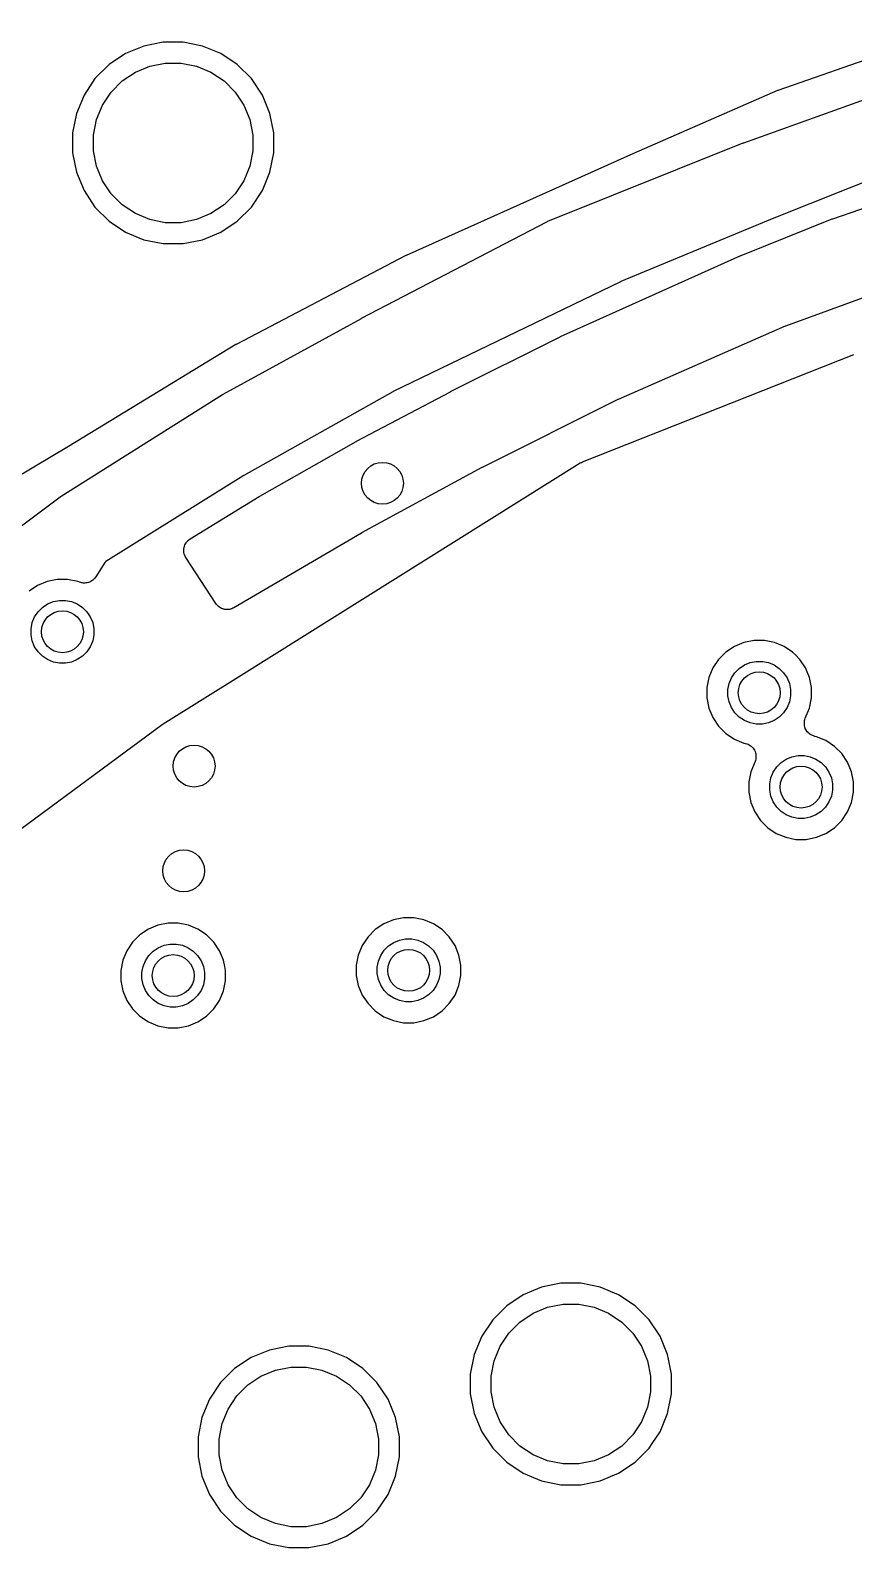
# Model space of a CAD drawing. Extents: x 76.5 to 170.9, y -170.6 to -83.1.
# Drawn here: x 107.26 to 115.13, y -107.57 to -93.08 of the extents above; entities that cross this region are included whole.
import ezdxf

# ---------------------------------------------------------------- set-up
doc = ezdxf.new("R2010")
doc.units = 0
doc.header["$MEASUREMENT"] = 0
doc.layers.add('BLACK', color=7, linetype='CONTINUOUS')

msp = doc.modelspace()

# ---------------------------------------------------------------- linework, layer by layer
at = {"layer": 'BLACK', "linetype": 'CONTINUOUS'}
for p, q in [((116.047, -93.0811), (114.4, -93.6549)), ((108.342, -93.2307), (108.167, -93.3032)), ((108.528, -93.1937), (108.342, -93.2307)), ((108.718, -93.1937), (108.528, -93.1937)), ((108.904, -93.2307), (108.718, -93.1937)), ((109.079, -93.3032), (108.904, -93.2307)), ((108.01, -93.4085), (107.876, -93.5424)), ((108.167, -93.3032), (108.01, -93.4085)), ((108.262, -93.4804), (108.401, -93.423)), ((108.401, -93.423), (108.548, -93.3937)), ((108.548, -93.3937), (108.698, -93.3937)), ((108.698, -93.3937), (108.845, -93.423)), ((108.845, -93.423), (108.984, -93.4804)), ((109.236, -93.4084), (109.079, -93.3032)), ((109.37, -93.5424), (109.236, -93.4084)), ((107.876, -93.5424), (107.771, -93.7)), ((108.031, -93.6699), (108.137, -93.5638)), ((108.137, -93.5638), (108.262, -93.4804)), ((108.984, -93.4804), (109.109, -93.5638)), ((109.109, -93.5638), (109.215, -93.6699)), ((109.476, -93.7), (109.37, -93.5424)), ((114.075, -94.1549), (115.747, -93.5562)), ((107.771, -93.7), (107.698, -93.8751)), ((107.948, -93.7947), (108.031, -93.6699)), ((109.215, -93.6699), (109.298, -93.7947)), ((109.548, -93.8751), (109.476, -93.7)), ((114.396, -93.6566), (113.023, -94.2556)), ((114.4, -93.6549), (114.396, -93.6566)), ((107.698, -93.8751), (107.661, -94.0609)), ((107.89, -93.9334), (107.948, -93.7947)), ((109.298, -93.7947), (109.356, -93.9334)), ((109.585, -94.0609), (109.548, -93.8751)), ((107.861, -94.0806), (107.89, -93.9334)), ((109.356, -93.9334), (109.385, -94.0806)), ((107.661, -94.0609), (107.661, -94.2504)), ((107.861, -94.2307), (107.861, -94.0806)), ((109.385, -94.0806), (109.385, -94.2307)), ((109.585, -94.2504), (109.585, -94.0609)), ((112.204, -94.9033), (114.071, -94.1565)), ((114.071, -94.1565), (114.073, -94.1559)), ((114.073, -94.1559), (114.074, -94.1555)), ((114.074, -94.1555), (114.075, -94.1549)), ((107.661, -94.2504), (107.698, -94.4363)), ((107.89, -94.378), (107.861, -94.2307)), ((109.385, -94.2307), (109.356, -94.378)), ((109.548, -94.4363), (109.585, -94.2504)), ((113.023, -94.2558), (110.85, -95.2299)), ((113.023, -94.2556), (113.023, -94.2558)), ((107.698, -94.4363), (107.771, -94.6114)), ((107.948, -94.5166), (107.89, -94.378)), ((109.356, -94.378), (109.298, -94.5166)), ((109.476, -94.6114), (109.548, -94.4363)), ((115.471, -94.4316), (114.348, -94.8806)), ((114.926, -94.8797), (116.296, -94.4063)), ((108.031, -94.6414), (107.948, -94.5166)), ((109.298, -94.5166), (109.215, -94.6414)), ((107.771, -94.6114), (107.876, -94.7689)), ((108.137, -94.7476), (108.031, -94.6414)), ((109.215, -94.6414), (109.109, -94.7476)), ((109.37, -94.7689), (109.476, -94.6114)), ((107.876, -94.7689), (108.01, -94.9029)), ((108.262, -94.831), (108.137, -94.7476)), ((108.401, -94.8884), (108.262, -94.831)), ((108.548, -94.9177), (108.401, -94.8884)), ((108.845, -94.8884), (108.698, -94.9177)), ((108.984, -94.831), (108.845, -94.8884)), ((109.109, -94.7476), (108.984, -94.831)), ((109.236, -94.9029), (109.37, -94.7689)), ((114.348, -94.8809), (112.9, -95.48)), ((114.051, -95.2297), (114.92, -94.8818)), ((114.348, -94.8806), (114.348, -94.8809)), ((114.92, -94.8818), (114.922, -94.8812)), ((114.922, -94.8812), (114.924, -94.8806)), ((114.924, -94.8806), (114.926, -94.8797)), ((108.01, -94.9029), (108.167, -95.0082)), ((108.167, -95.0082), (108.342, -95.0807)), ((108.698, -94.9177), (108.548, -94.9177)), ((108.904, -95.0807), (109.079, -95.0082)), ((109.079, -95.0082), (109.236, -94.9029)), ((110.424, -95.8301), (112.192, -94.9086)), ((112.192, -94.9086), (112.194, -94.9078)), ((112.194, -94.9078), (112.199, -94.9058)), ((112.199, -94.9058), (112.204, -94.9033)), ((108.342, -95.0807), (108.528, -95.1177)), ((108.528, -95.1177), (108.718, -95.1177)), ((108.718, -95.1177), (108.904, -95.0807)), ((110.846, -95.2316), (109.225, -96.0797)), ((110.85, -95.2299), (110.846, -95.2316)), ((112.325, -96.0046), (114.046, -95.2318)), ((114.046, -95.2318), (114.047, -95.2311)), ((114.047, -95.2311), (114.049, -95.2305)), ((114.049, -95.2305), (114.051, -95.2297)), ((115.772, -95.4311), (114.475, -95.905)), ((112.896, -95.4815), (110.725, -96.5298)), ((112.9, -95.48), (112.896, -95.4815)), ((109.101, -96.5538), (110.422, -95.8313)), ((110.422, -95.8313), (110.423, -95.8305)), ((110.423, -95.8305), (110.424, -95.8303)), ((110.424, -95.8303), (110.424, -95.8301)), ((111.274, -96.5301), (112.321, -96.0069)), ((112.321, -96.0069), (112.322, -96.0061)), ((112.322, -96.0061), (112.324, -96.0055)), ((112.324, -96.0055), (112.325, -96.0046)), ((114.471, -95.9065), (112.875, -96.605)), ((114.475, -95.905), (114.471, -95.9065)), ((109.221, -96.0818), (107.624, -97.0553)), ((109.225, -96.0797), (109.221, -96.0818)), ((112.534, -97.2014), (115.128, -96.1758)), ((107.552, -97.528), (109.095, -96.5577)), ((109.095, -96.5577), (109.096, -96.5568)), ((109.096, -96.5568), (109.099, -96.5555)), ((109.099, -96.5555), (109.101, -96.5538)), ((110.721, -96.5316), (109.299, -97.33)), ((110.375, -97.0048), (111.272, -96.5313)), ((110.725, -96.5298), (110.721, -96.5316)), ((111.272, -96.5313), (111.273, -96.5305)), ((111.273, -96.5305), (111.274, -96.5303)), ((111.274, -96.5303), (111.274, -96.5301)), ((112.872, -96.6064), (111.574, -97.2552)), ((112.875, -96.605), (112.872, -96.6064)), ((107.622, -97.056), (106.152, -97.9284)), ((107.624, -97.0553), (107.622, -97.056)), ((107.622, -97.056), (107.622, -97.056)), ((109.45, -97.5296), (110.371, -97.0066)), ((110.371, -97.0066), (110.373, -97.0058)), ((110.373, -97.0058), (110.374, -97.0054)), ((110.374, -97.0054), (110.375, -97.0048)), ((112.515, -97.2109), (112.524, -97.2063)), ((112.524, -97.2063), (112.534, -97.2014)), ((109.297, -97.3314), (107.978, -98.1524)), ((109.274, -99.2362), (112.513, -97.2118)), ((109.299, -97.33), (109.297, -97.3314)), ((111.572, -97.2562), (110.424, -97.8802)), ((111.574, -97.2552), (111.572, -97.2562)), ((112.513, -97.2118), (112.515, -97.2109)), ((105.595, -98.9892), (107.544, -97.5337)), ((107.544, -97.5337), (107.545, -97.5327)), ((107.545, -97.5327), (107.549, -97.5305)), ((107.549, -97.5305), (107.552, -97.528)), ((108.785, -97.9373), (109.446, -97.5318)), ((109.446, -97.5318), (109.448, -97.5309)), ((109.448, -97.5309), (109.449, -97.5304)), ((109.449, -97.5304), (109.45, -97.5296)), ((110.422, -97.8812), (109.202, -98.5947)), ((110.424, -97.8802), (110.422, -97.8812)), ((108.724, -98.0401), (108.726, -98.0292)), ((108.724, -98.0415), (108.724, -98.0401)), ((108.724, -98.0429), (108.724, -98.0415)), ((108.725, -98.0539), (108.724, -98.0429)), ((108.725, -98.0648), (108.725, -98.0539)), ((108.726, -98.0662), (108.725, -98.0648)), ((108.726, -98.0292), (108.727, -98.0183)), ((108.726, -98.0676), (108.726, -98.0662)), ((108.729, -98.0782), (108.726, -98.0676)), ((108.727, -98.017), (108.728, -98.0156)), ((108.727, -98.0183), (108.727, -98.017)), ((108.728, -98.0156), (108.731, -98.0052)), ((108.731, -98.0052), (108.735, -97.9947)), ((108.735, -97.9935), (108.736, -97.9922)), ((108.735, -97.9947), (108.735, -97.9935)), ((108.736, -97.9922), (108.741, -97.9827)), ((108.741, -97.9827), (108.747, -97.9731)), ((108.747, -97.9731), (108.748, -97.972)), ((108.748, -97.9708), (108.756, -97.9626)), ((108.748, -97.972), (108.748, -97.9708)), ((108.756, -97.9626), (108.763, -97.9542)), ((108.763, -97.9542), (108.764, -97.9534)), ((108.764, -97.9534), (108.765, -97.9523)), ((108.765, -97.9523), (108.774, -97.9457)), ((108.774, -97.9457), (108.782, -97.9389)), ((108.782, -97.9389), (108.783, -97.9382)), ((108.783, -97.9382), (108.785, -97.9373)), ((107.969, -98.1626), (107.883, -98.2996)), ((107.975, -98.1549), (107.969, -98.1626)), ((107.978, -98.1524), (107.975, -98.1549)), ((108.732, -98.0889), (108.729, -98.0782)), ((108.732, -98.0901), (108.732, -98.0889)), ((108.733, -98.0915), (108.732, -98.0901)), ((108.737, -98.1013), (108.733, -98.0915)), ((108.742, -98.1112), (108.737, -98.1013)), ((108.743, -98.1124), (108.742, -98.1112)), ((108.744, -98.1136), (108.743, -98.1124)), ((108.745, -98.1151), (108.744, -98.1136)), ((109.032, -98.5546), (108.745, -98.1151)), ((107.419, -98.3429), (107.328, -98.3806)), ((107.516, -98.3237), (107.419, -98.3429)), ((107.614, -98.3237), (107.516, -98.3237)), ((107.711, -98.3429), (107.614, -98.3237)), ((107.727, -98.3494), (107.711, -98.3429)), ((107.728, -98.3498), (107.727, -98.3494)), ((107.729, -98.3503), (107.728, -98.3498)), ((107.74, -98.3534), (107.729, -98.3503)), ((107.75, -98.3566), (107.74, -98.3534)), ((107.752, -98.3567), (107.75, -98.3566)), ((107.753, -98.3571), (107.752, -98.3567)), ((107.764, -98.3579), (107.753, -98.3571)), ((107.775, -98.359), (107.764, -98.3579)), ((107.776, -98.3589), (107.775, -98.359)), ((107.778, -98.359), (107.776, -98.3589)), ((107.789, -98.3577), (107.778, -98.359)), ((107.8, -98.3567), (107.789, -98.3577)), ((107.801, -98.3563), (107.8, -98.3567)), ((107.802, -98.3561), (107.801, -98.3563)), ((107.813, -98.3527), (107.802, -98.3561)), ((107.823, -98.3495), (107.813, -98.3527)), ((107.825, -98.3489), (107.823, -98.3495)), ((107.826, -98.3485), (107.825, -98.3489)), ((107.835, -98.3431), (107.826, -98.3485)), ((107.845, -98.3379), (107.835, -98.3431)), ((107.846, -98.3371), (107.845, -98.3379)), ((107.847, -98.3365), (107.846, -98.3371)), ((107.856, -98.3293), (107.847, -98.3365)), ((107.865, -98.3223), (107.856, -98.3293)), ((107.866, -98.3205), (107.865, -98.3213)), ((107.865, -98.3213), (107.865, -98.3223)), ((107.873, -98.3118), (107.866, -98.3205)), ((107.88, -98.3032), (107.873, -98.3118)), ((107.881, -98.3021), (107.88, -98.3032)), ((107.882, -98.3011), (107.881, -98.3021)), ((107.883, -98.2996), (107.882, -98.3011)), ((107.328, -98.3806), (107.246, -98.4353)), ((107.299, -98.6816), (107.332, -98.6324)), ((107.332, -98.6324), (107.374, -98.5907)), ((107.374, -98.5907), (107.423, -98.5578)), ((107.423, -98.5578), (107.478, -98.5352)), ((107.478, -98.5352), (107.536, -98.5237)), ((107.536, -98.5237), (107.595, -98.5237)), ((107.595, -98.5237), (107.653, -98.5352)), ((107.653, -98.5352), (107.707, -98.5578)), ((107.707, -98.5578), (107.756, -98.5907)), ((107.756, -98.5907), (107.798, -98.6324)), ((107.798, -98.6324), (107.831, -98.6816)), ((109.037, -98.5614), (109.032, -98.5546)), ((109.043, -98.5686), (109.037, -98.5614)), ((109.045, -98.5711), (109.043, -98.5686)), ((109.047, -98.5739), (109.045, -98.5711)), ((109.054, -98.5795), (109.047, -98.5739)), ((109.061, -98.5856), (109.054, -98.5795)), ((109.064, -98.5875), (109.061, -98.5856)), ((109.066, -98.5898), (109.064, -98.5875)), ((109.074, -98.5941), (109.066, -98.5898)), ((109.082, -98.5987), (109.074, -98.5941)), ((109.085, -98.6), (109.082, -98.5987)), ((109.088, -98.6018), (109.085, -98.6)), ((109.097, -98.6044), (109.088, -98.6018)), ((109.105, -98.6076), (109.097, -98.6044)), ((109.108, -98.6082), (109.105, -98.6076)), ((109.112, -98.6093), (109.108, -98.6082)), ((109.121, -98.6103), (109.112, -98.6093)), ((109.129, -98.6117), (109.121, -98.6103)), ((109.133, -98.6116), (109.129, -98.6117)), ((109.136, -98.612), (109.133, -98.6116)), ((109.145, -98.6113), (109.136, -98.612)), ((109.154, -98.6111), (109.145, -98.6113)), ((109.158, -98.6103), (109.154, -98.6111)), ((109.161, -98.61), (109.158, -98.6103)), ((109.17, -98.6076), (109.161, -98.61)), ((109.178, -98.6056), (109.17, -98.6076)), ((109.181, -98.6041), (109.178, -98.6056)), ((109.185, -98.6032), (109.181, -98.6041)), ((109.193, -98.5991), (109.185, -98.6032)), ((109.201, -98.5956), (109.193, -98.5991)), ((109.202, -98.5947), (109.201, -98.5956)), ((107.265, -98.7941), (107.277, -98.7362)), ((107.265, -98.8532), (107.265, -98.7941)), ((107.277, -98.7362), (107.299, -98.6816)), ((107.831, -98.6816), (107.854, -98.7362)), ((107.854, -98.7362), (107.865, -98.7941)), ((107.865, -98.7941), (107.865, -98.8532)), ((107.277, -98.9112), (107.265, -98.8532)), ((107.299, -98.9658), (107.277, -98.9112)), ((107.854, -98.9112), (107.831, -98.9658)), ((107.865, -98.8532), (107.854, -98.9112)), ((114.077, -98.9249), (113.986, -98.9626)), ((114.174, -98.9057), (114.077, -98.9249)), ((114.272, -98.9057), (114.174, -98.9057)), ((114.369, -98.9249), (114.272, -98.9057)), ((114.46, -98.9626), (114.369, -98.9249)), ((107.332, -99.0149), (107.299, -98.9658)), ((107.374, -99.0567), (107.332, -99.0149)), ((107.423, -99.0895), (107.374, -99.0567)), ((107.478, -99.1122), (107.423, -99.0895)), ((107.707, -99.0895), (107.653, -99.1122)), ((107.756, -99.0567), (107.707, -99.0895)), ((107.798, -99.0149), (107.756, -99.0567)), ((107.831, -98.9658), (107.798, -99.0149)), ((113.835, -99.087), (113.78, -99.1688)), ((113.904, -99.0173), (113.835, -99.087)), ((113.986, -98.9626), (113.904, -99.0173)), ((114.542, -99.0173), (114.46, -98.9626)), ((114.568, -99.0437), (114.542, -99.0173)), ((114.611, -99.087), (114.568, -99.0437)), ((114.568, -99.0437), (114.568, -99.0437)), ((114.666, -99.1688), (114.611, -99.087)), ((107.536, -99.1237), (107.478, -99.1122)), ((107.595, -99.1237), (107.536, -99.1237)), ((107.653, -99.1122), (107.595, -99.1237)), ((113.78, -99.1688), (113.742, -99.2598)), ((113.957, -99.2636), (113.99, -99.2144)), ((113.99, -99.2144), (114.032, -99.1727)), ((114.032, -99.1727), (114.081, -99.1398)), ((114.081, -99.1398), (114.136, -99.1172)), ((114.136, -99.1172), (114.194, -99.1057)), ((114.194, -99.1057), (114.253, -99.1057)), ((114.253, -99.1057), (114.311, -99.1172)), ((114.311, -99.1172), (114.365, -99.1398)), ((114.365, -99.1398), (114.414, -99.1727)), ((114.414, -99.1727), (114.456, -99.2144)), ((114.456, -99.2144), (114.489, -99.2636)), ((114.704, -99.2598), (114.666, -99.1688)), ((108.527, -99.7031), (109.274, -99.2362)), ((113.742, -99.2598), (113.723, -99.3564)), ((113.723, -99.3564), (113.723, -99.4549)), ((113.923, -99.3761), (113.935, -99.3182)), ((113.923, -99.4352), (113.923, -99.3761)), ((113.935, -99.3182), (113.957, -99.2636)), ((114.489, -99.2636), (114.512, -99.3182)), ((114.512, -99.3182), (114.523, -99.3761)), ((114.523, -99.3761), (114.523, -99.4352)), ((114.723, -99.3564), (114.704, -99.2598)), ((114.723, -99.4549), (114.723, -99.3564)), ((113.723, -99.4549), (113.742, -99.5515)), ((113.935, -99.4932), (113.923, -99.4352)), ((113.957, -99.5478), (113.935, -99.4932)), ((114.512, -99.4932), (114.489, -99.5478)), ((114.523, -99.4352), (114.512, -99.4932)), ((114.704, -99.5515), (114.723, -99.4549)), ((113.742, -99.5515), (113.78, -99.6425)), ((113.78, -99.6425), (113.835, -99.7244)), ((113.99, -99.5969), (113.957, -99.5478)), ((114.032, -99.6387), (113.99, -99.5969)), ((114.081, -99.6715), (114.032, -99.6387)), ((114.414, -99.6387), (114.365, -99.6715)), ((114.456, -99.5969), (114.414, -99.6387)), ((114.489, -99.5478), (114.456, -99.5969)), ((114.656, -99.6721), (114.66, -99.6606)), ((114.66, -99.6606), (114.663, -99.6492)), ((114.663, -99.6492), (114.704, -99.5515)), ((106.558, -101.154), (108.519, -99.7086)), ((108.519, -99.7086), (108.521, -99.7075)), ((108.521, -99.7075), (108.524, -99.7055)), ((108.524, -99.7055), (108.527, -99.7031)), ((113.835, -99.7244), (113.904, -99.7941)), ((113.904, -99.7941), (113.986, -99.8488)), ((114.136, -99.6942), (114.081, -99.6715)), ((114.194, -99.7057), (114.136, -99.6942)), ((114.253, -99.7057), (114.194, -99.7057)), ((114.311, -99.6942), (114.253, -99.7057)), ((114.365, -99.6715), (114.311, -99.6942)), ((114.654, -99.6968), (114.655, -99.6848)), ((114.654, -99.6972), (114.654, -99.6968)), ((114.654, -99.6975), (114.654, -99.6972)), ((114.655, -99.7095), (114.654, -99.6975)), ((114.655, -99.6848), (114.656, -99.6729)), ((114.656, -99.7215), (114.655, -99.7095)), ((114.656, -99.6725), (114.656, -99.6721)), ((114.656, -99.6729), (114.656, -99.6725)), ((114.656, -99.7218), (114.656, -99.7215)), ((114.656, -99.7222), (114.656, -99.7218)), ((114.66, -99.7337), (114.656, -99.7222)), ((114.663, -99.7452), (114.66, -99.7337)), ((114.663, -99.7456), (114.663, -99.7452)), ((114.663, -99.746), (114.663, -99.7456)), ((114.669, -99.7565), (114.663, -99.746)), ((114.674, -99.7672), (114.669, -99.7565)), ((114.675, -99.7675), (114.674, -99.7672)), ((114.675, -99.7679), (114.675, -99.7675)), ((114.682, -99.7772), (114.675, -99.7679)), ((114.69, -99.7865), (114.682, -99.7772)), ((114.69, -99.7868), (114.69, -99.7865)), ((114.69, -99.7871), (114.69, -99.7868)), ((114.7, -99.7948), (114.69, -99.7871)), ((114.709, -99.8025), (114.7, -99.7948)), ((114.709, -99.8027), (114.709, -99.8025)), ((114.71, -99.8029), (114.709, -99.8027)), ((114.72, -99.8086), (114.71, -99.8029)), ((114.731, -99.8145), (114.72, -99.8086)), ((114.731, -99.8146), (114.731, -99.8145)), ((114.731, -99.8148), (114.731, -99.8146)), ((113.986, -99.8488), (114.077, -99.8865)), ((114.077, -99.8865), (114.09, -99.889)), ((114.09, -99.889), (114.091, -99.8892)), ((114.091, -99.8892), (114.091, -99.8892)), ((114.091, -99.8892), (114.091, -99.8893)), ((114.091, -99.8893), (114.092, -99.8894)), ((114.092, -99.8894), (114.103, -99.893)), ((114.103, -99.893), (114.115, -99.8966)), ((114.115, -99.8966), (114.115, -99.8968)), ((114.115, -99.8968), (114.116, -99.8969)), ((114.116, -99.8969), (114.126, -99.9027)), ((114.126, -99.9027), (114.137, -99.9084)), ((114.137, -99.9084), (114.137, -99.9087)), ((114.137, -99.9087), (114.137, -99.9089)), ((114.137, -99.9089), (114.146, -99.9166)), ((114.146, -99.9166), (114.156, -99.9243)), ((114.156, -99.9243), (114.156, -99.9246)), ((114.156, -99.9246), (114.156, -99.9248)), ((114.156, -99.9248), (114.164, -99.9341)), ((114.164, -99.9341), (114.171, -99.9435)), ((114.171, -99.9435), (114.171, -99.9439)), ((114.171, -99.9439), (114.172, -99.9442)), ((114.172, -99.9442), (114.177, -99.9548)), ((114.177, -99.9548), (114.183, -99.9654)), ((114.743, -99.8183), (114.731, -99.8148)), ((114.754, -99.822), (114.743, -99.8183)), ((114.755, -99.8221), (114.754, -99.822)), ((114.756, -99.8223), (114.755, -99.8221)), ((114.755, -99.8221), (114.755, -99.8221)), ((114.755, -99.8221), (114.755, -99.8221)), ((114.769, -99.8249), (114.756, -99.8223)), ((114.86, -99.8626), (114.769, -99.8249)), ((114.942, -99.9173), (114.86, -99.8626)), ((115.011, -99.987), (114.942, -99.9173)), ((114.183, -100.062), (114.142, -100.16)), ((114.183, -99.9654), (114.183, -99.9658)), ((114.183, -99.9658), (114.183, -99.9661)), ((114.183, -99.9661), (114.187, -99.9777)), ((114.186, -100.051), (114.183, -100.062)), ((114.19, -100.039), (114.186, -100.051)), ((114.187, -99.9777), (114.19, -99.9892)), ((114.19, -99.9892), (114.19, -99.9895)), ((114.19, -99.9895), (114.19, -99.9899)), ((114.19, -99.9899), (114.191, -100.002)), ((114.191, -100.027), (114.19, -100.038)), ((114.19, -100.038), (114.19, -100.039)), ((114.19, -100.039), (114.19, -100.039)), ((114.191, -100.002), (114.192, -100.014)), ((114.192, -100.015), (114.191, -100.027)), ((114.192, -100.014), (114.192, -100.014)), ((114.192, -100.014), (114.192, -100.015)), ((114.39, -100.114), (114.432, -100.073)), ((114.432, -100.073), (114.481, -100.04)), ((114.481, -100.04), (114.536, -100.017)), ((114.536, -100.017), (114.594, -100.006)), ((114.594, -100.006), (114.653, -100.006)), ((114.653, -100.006), (114.711, -100.017)), ((114.711, -100.017), (114.765, -100.04)), ((114.765, -100.04), (114.814, -100.073)), ((114.814, -100.073), (114.856, -100.114)), ((115.066, -100.069), (115.011, -99.987)), ((115.104, -100.16), (115.066, -100.069)), ((114.142, -100.16), (114.123, -100.256)), ((114.323, -100.276), (114.335, -100.218)), ((114.335, -100.218), (114.357, -100.164)), ((114.357, -100.164), (114.39, -100.114)), ((114.856, -100.114), (114.889, -100.164)), ((114.889, -100.164), (114.912, -100.218)), ((114.912, -100.218), (114.923, -100.276)), ((115.123, -100.256), (115.104, -100.16)), ((114.123, -100.256), (114.123, -100.355)), ((114.123, -100.355), (114.142, -100.452)), ((114.323, -100.335), (114.323, -100.276)), ((114.335, -100.393), (114.323, -100.335)), ((114.357, -100.448), (114.335, -100.393)), ((114.912, -100.393), (114.889, -100.448)), ((114.923, -100.335), (114.912, -100.393)), ((114.923, -100.276), (114.923, -100.335)), ((115.104, -100.452), (115.123, -100.355)), ((115.123, -100.355), (115.123, -100.256)), ((114.142, -100.452), (114.18, -100.543)), ((114.39, -100.497), (114.357, -100.448)), ((114.432, -100.539), (114.39, -100.497)), ((114.481, -100.572), (114.432, -100.539)), ((114.814, -100.539), (114.765, -100.572)), ((114.856, -100.497), (114.814, -100.539)), ((114.889, -100.448), (114.856, -100.497)), ((115.066, -100.543), (115.104, -100.452)), ((114.18, -100.543), (114.235, -100.624)), ((114.235, -100.624), (114.304, -100.694)), ((114.536, -100.594), (114.481, -100.572)), ((114.594, -100.606), (114.536, -100.594)), ((114.653, -100.606), (114.594, -100.606)), ((114.711, -100.594), (114.653, -100.606)), ((114.765, -100.572), (114.711, -100.594)), ((114.942, -100.694), (115.011, -100.624)), ((115.011, -100.624), (115.066, -100.543)), ((114.304, -100.694), (114.386, -100.749)), ((114.386, -100.749), (114.477, -100.786)), ((114.477, -100.786), (114.574, -100.806)), ((114.574, -100.806), (114.672, -100.806)), ((114.672, -100.806), (114.769, -100.786)), ((114.769, -100.786), (114.86, -100.749)), ((114.86, -100.749), (114.942, -100.694)), ((108.386, -101.663), (108.304, -101.717)), ((108.477, -101.625), (108.386, -101.663)), ((108.574, -101.606), (108.477, -101.625)), ((108.672, -101.606), (108.574, -101.606)), ((108.769, -101.625), (108.672, -101.606)), ((108.86, -101.663), (108.769, -101.625)), ((108.942, -101.717), (108.86, -101.663)), ((110.554, -101.667), (110.485, -101.737)), ((110.636, -101.613), (110.554, -101.667)), ((110.727, -101.575), (110.636, -101.613)), ((110.824, -101.556), (110.727, -101.575)), ((110.922, -101.556), (110.824, -101.556)), ((111.019, -101.575), (110.922, -101.556)), ((111.11, -101.613), (111.019, -101.575)), ((111.192, -101.667), (111.11, -101.613)), ((111.261, -101.737), (111.192, -101.667)), ((108.235, -101.787), (108.18, -101.869)), ((108.304, -101.717), (108.235, -101.787)), ((108.432, -101.873), (108.481, -101.84)), ((108.481, -101.84), (108.536, -101.817)), ((108.536, -101.817), (108.594, -101.806)), ((108.594, -101.806), (108.653, -101.806)), ((108.653, -101.806), (108.711, -101.817)), ((108.711, -101.817), (108.765, -101.84)), ((108.765, -101.84), (108.814, -101.873)), ((109.011, -101.787), (108.942, -101.717)), ((109.066, -101.869), (109.011, -101.787)), ((110.43, -101.819), (110.392, -101.91)), ((110.485, -101.737), (110.43, -101.819)), ((110.64, -101.864), (110.682, -101.823)), ((110.682, -101.823), (110.731, -101.79)), ((110.731, -101.79), (110.786, -101.767)), ((110.786, -101.767), (110.844, -101.756)), ((110.844, -101.756), (110.903, -101.756)), ((110.903, -101.756), (110.961, -101.767)), ((110.961, -101.767), (111.015, -101.79)), ((111.015, -101.79), (111.064, -101.823)), ((111.064, -101.823), (111.106, -101.864)), ((111.316, -101.819), (111.261, -101.737)), ((111.354, -101.91), (111.316, -101.819)), ((108.142, -101.96), (108.123, -102.056)), ((108.18, -101.869), (108.142, -101.96)), ((108.335, -102.018), (108.357, -101.964)), ((108.357, -101.964), (108.39, -101.914)), ((108.39, -101.914), (108.432, -101.873)), ((108.814, -101.873), (108.856, -101.914)), ((108.856, -101.914), (108.889, -101.964)), ((108.889, -101.964), (108.912, -102.018)), ((109.104, -101.96), (109.066, -101.869)), ((109.116, -102.019), (109.104, -101.96)), ((110.392, -101.91), (110.373, -102.006)), ((110.573, -102.026), (110.585, -101.968)), ((110.585, -101.968), (110.607, -101.914)), ((110.607, -101.914), (110.64, -101.864)), ((111.106, -101.864), (111.139, -101.914)), ((111.139, -101.914), (111.162, -101.968)), ((111.162, -101.968), (111.173, -102.026)), ((111.373, -102.006), (111.354, -101.91)), ((108.123, -102.056), (108.123, -102.155)), ((108.323, -102.076), (108.335, -102.018)), ((108.323, -102.135), (108.323, -102.076)), ((108.912, -102.018), (108.923, -102.076)), ((108.923, -102.076), (108.923, -102.135)), ((109.123, -102.056), (109.116, -102.019)), ((109.123, -102.155), (109.123, -102.056)), ((110.373, -102.006), (110.373, -102.105)), ((110.373, -102.105), (110.392, -102.202)), ((110.573, -102.085), (110.573, -102.026)), ((110.585, -102.143), (110.573, -102.085)), ((111.173, -102.085), (111.162, -102.143)), ((111.173, -102.026), (111.173, -102.085)), ((111.354, -102.202), (111.373, -102.105)), ((111.373, -102.105), (111.373, -102.006)), ((108.123, -102.155), (108.142, -102.252)), ((108.142, -102.252), (108.18, -102.343)), ((108.335, -102.193), (108.323, -102.135)), ((108.357, -102.248), (108.335, -102.193)), ((108.39, -102.297), (108.357, -102.248)), ((108.889, -102.248), (108.856, -102.297)), ((108.912, -102.193), (108.889, -102.248)), ((108.923, -102.135), (108.912, -102.193)), ((109.066, -102.343), (109.104, -102.252)), ((109.104, -102.252), (109.123, -102.155)), ((110.392, -102.202), (110.43, -102.293)), ((110.607, -102.198), (110.585, -102.143)), ((110.64, -102.247), (110.607, -102.198)), ((110.682, -102.289), (110.64, -102.247)), ((111.106, -102.247), (111.064, -102.289)), ((111.139, -102.198), (111.106, -102.247)), ((111.162, -102.143), (111.139, -102.198)), ((111.316, -102.293), (111.354, -102.202)), ((108.18, -102.343), (108.235, -102.424)), ((108.432, -102.339), (108.39, -102.297)), ((108.481, -102.372), (108.432, -102.339)), ((108.536, -102.394), (108.481, -102.372)), ((108.594, -102.406), (108.536, -102.394)), ((108.653, -102.406), (108.594, -102.406)), ((108.711, -102.394), (108.653, -102.406)), ((108.765, -102.372), (108.711, -102.394)), ((108.814, -102.339), (108.765, -102.372)), ((108.856, -102.297), (108.814, -102.339)), ((109.011, -102.424), (109.066, -102.343)), ((110.43, -102.293), (110.485, -102.374)), ((110.485, -102.374), (110.554, -102.444)), ((110.731, -102.322), (110.682, -102.289)), ((110.786, -102.344), (110.731, -102.322)), ((110.844, -102.356), (110.786, -102.344)), ((110.903, -102.356), (110.844, -102.356)), ((110.961, -102.344), (110.903, -102.356)), ((111.015, -102.322), (110.961, -102.344)), ((111.064, -102.289), (111.015, -102.322)), ((111.192, -102.444), (111.261, -102.374)), ((111.261, -102.374), (111.316, -102.293)), ((108.235, -102.424), (108.304, -102.494)), ((108.304, -102.494), (108.386, -102.549)), ((108.386, -102.549), (108.477, -102.586)), ((108.769, -102.586), (108.86, -102.549)), ((108.86, -102.549), (108.942, -102.494)), ((108.942, -102.494), (109.011, -102.424)), ((110.554, -102.444), (110.636, -102.499)), ((110.636, -102.499), (110.727, -102.536)), ((110.727, -102.536), (110.824, -102.556)), ((110.824, -102.556), (110.922, -102.556)), ((110.922, -102.556), (111.019, -102.536)), ((111.019, -102.536), (111.11, -102.499)), ((111.11, -102.499), (111.192, -102.444)), ((108.477, -102.586), (108.574, -102.606)), ((108.574, -102.606), (108.672, -102.606)), ((108.672, -102.606), (108.769, -102.586)), ((111.967, -105.153), (111.81, -105.258)), ((112.142, -105.081), (111.967, -105.153)), ((112.328, -105.044), (112.142, -105.081)), ((112.518, -105.044), (112.328, -105.044)), ((112.704, -105.081), (112.518, -105.044)), ((112.879, -105.153), (112.704, -105.081)), ((113.036, -105.258), (112.879, -105.153)), ((111.81, -105.258), (111.676, -105.392)), ((112.062, -105.33), (112.201, -105.273)), ((112.201, -105.273), (112.348, -105.244)), ((112.348, -105.244), (112.498, -105.244)), ((112.498, -105.244), (112.645, -105.273)), ((112.645, -105.273), (112.784, -105.33)), ((113.17, -105.392), (113.036, -105.258)), ((111.676, -105.392), (111.571, -105.55)), ((111.831, -105.52), (111.937, -105.414)), ((111.937, -105.414), (112.062, -105.33)), ((112.784, -105.33), (112.909, -105.414)), ((112.909, -105.414), (113.015, -105.52)), ((113.276, -105.55), (113.17, -105.392)), ((111.571, -105.55), (111.498, -105.725)), ((111.748, -105.645), (111.831, -105.52)), ((113.015, -105.52), (113.098, -105.645)), ((113.348, -105.725), (113.276, -105.55)), ((109.367, -105.753), (109.21, -105.858)), ((109.542, -105.681), (109.367, -105.753)), ((109.728, -105.644), (109.542, -105.681)), ((109.918, -105.644), (109.728, -105.644)), ((110.104, -105.681), (109.918, -105.644)), ((110.279, -105.753), (110.104, -105.681)), ((110.436, -105.858), (110.279, -105.753)), ((111.498, -105.725), (111.461, -105.911)), ((111.69, -105.783), (111.748, -105.645)), ((113.098, -105.645), (113.156, -105.783)), ((113.357, -105.769), (113.348, -105.725)), ((109.21, -105.858), (109.076, -105.992)), ((109.462, -105.93), (109.601, -105.873)), ((109.601, -105.873), (109.748, -105.844)), ((109.748, -105.844), (109.898, -105.844)), ((109.898, -105.844), (110.045, -105.873)), ((110.045, -105.873), (110.184, -105.93)), ((110.566, -105.988), (110.436, -105.858)), ((111.661, -105.931), (111.69, -105.783)), ((113.156, -105.783), (113.185, -105.931)), ((113.385, -105.911), (113.357, -105.769)), ((109.076, -105.992), (108.971, -106.15)), ((109.231, -106.12), (109.337, -106.014)), ((109.337, -106.014), (109.462, -105.93)), ((110.184, -105.93), (110.309, -106.014)), ((110.309, -106.014), (110.415, -106.12)), ((110.57, -105.992), (110.566, -105.988)), ((110.676, -106.15), (110.57, -105.992)), ((111.461, -105.911), (111.461, -106.1)), ((111.661, -106.081), (111.661, -105.931)), ((113.185, -105.931), (113.185, -106.081)), ((113.385, -106.1), (113.385, -105.911)), ((108.971, -106.15), (108.898, -106.325)), ((109.148, -106.245), (109.231, -106.12)), ((110.415, -106.12), (110.498, -106.245)), ((110.748, -106.325), (110.676, -106.15)), ((111.461, -106.1), (111.498, -106.286)), ((111.69, -106.228), (111.661, -106.081)), ((113.185, -106.081), (113.156, -106.228)), ((113.348, -106.286), (113.385, -106.1)), ((108.898, -106.325), (108.861, -106.511)), ((109.09, -106.383), (109.148, -106.245)), ((110.498, -106.245), (110.556, -106.383)), ((110.785, -106.511), (110.748, -106.325)), ((111.498, -106.286), (111.571, -106.461)), ((111.748, -106.367), (111.69, -106.228)), ((113.156, -106.228), (113.098, -106.367)), ((113.276, -106.461), (113.348, -106.286)), ((109.061, -106.531), (109.09, -106.383)), ((110.556, -106.383), (110.585, -106.531)), ((111.571, -106.461), (111.676, -106.619)), ((111.831, -106.491), (111.748, -106.367)), ((113.098, -106.367), (113.015, -106.491)), ((113.201, -106.573), (113.276, -106.461)), ((108.861, -106.511), (108.861, -106.7)), ((109.061, -106.681), (109.061, -106.531)), ((110.585, -106.531), (110.585, -106.681)), ((110.785, -106.7), (110.785, -106.511)), ((111.676, -106.619), (111.81, -106.753)), ((111.937, -106.598), (111.831, -106.491)), ((112.062, -106.681), (111.937, -106.598)), ((112.909, -106.598), (112.784, -106.681)), ((113.015, -106.491), (112.909, -106.598)), ((113.036, -106.753), (113.17, -106.619)), ((113.17, -106.619), (113.201, -106.573)), ((113.201, -106.573), (113.201, -106.573)), ((108.861, -106.7), (108.898, -106.886)), ((109.09, -106.828), (109.061, -106.681)), ((110.585, -106.681), (110.556, -106.828)), ((110.748, -106.886), (110.785, -106.7)), ((111.81, -106.753), (111.967, -106.858)), ((112.201, -106.738), (112.062, -106.681)), ((112.348, -106.768), (112.201, -106.738)), ((112.498, -106.768), (112.348, -106.768)), ((112.645, -106.738), (112.498, -106.768)), ((112.784, -106.681), (112.645, -106.738)), ((112.879, -106.858), (113.036, -106.753)), ((108.898, -106.886), (108.971, -107.061)), ((109.148, -106.967), (109.09, -106.828)), ((110.556, -106.828), (110.498, -106.967)), ((110.676, -107.061), (110.748, -106.886)), ((111.967, -106.858), (112.142, -106.931)), ((112.704, -106.931), (112.879, -106.858)), ((109.231, -107.091), (109.148, -106.967)), ((110.498, -106.967), (110.415, -107.091)), ((112.142, -106.931), (112.328, -106.968)), ((112.328, -106.968), (112.518, -106.968)), ((112.518, -106.968), (112.704, -106.931)), ((108.971, -107.061), (109.076, -107.219)), ((109.337, -107.198), (109.231, -107.091)), ((109.462, -107.281), (109.337, -107.198)), ((110.309, -107.198), (110.184, -107.281)), ((110.415, -107.091), (110.309, -107.198)), ((110.57, -107.219), (110.676, -107.061)), ((109.076, -107.219), (109.21, -107.353)), ((109.601, -107.338), (109.462, -107.281)), ((109.748, -107.368), (109.601, -107.338)), ((110.045, -107.338), (109.898, -107.368)), ((110.184, -107.281), (110.045, -107.338)), ((110.436, -107.353), (110.57, -107.219)), ((109.21, -107.353), (109.367, -107.458)), ((109.367, -107.458), (109.542, -107.531)), ((109.898, -107.368), (109.748, -107.368)), ((110.104, -107.531), (110.279, -107.458)), ((110.279, -107.458), (110.436, -107.353)), ((109.542, -107.531), (109.728, -107.568)), ((109.728, -107.568), (109.918, -107.568)), ((109.918, -107.568), (110.104, -107.531))]:
    msp.add_line(p, q, dxfattribs=at)
at = {"layer": 'BLACK'}
for centre in [(110.623, -97.4057), (107.565, -98.8237), (114.223, -99.4057), (108.823, -100.106), (114.623, -100.306), (108.723, -101.106), (108.623, -102.106), (110.873, -102.056)]:
    msp.add_circle(centre, 0.2, dxfattribs=at)

doc.saveas('drawing.dxf')
